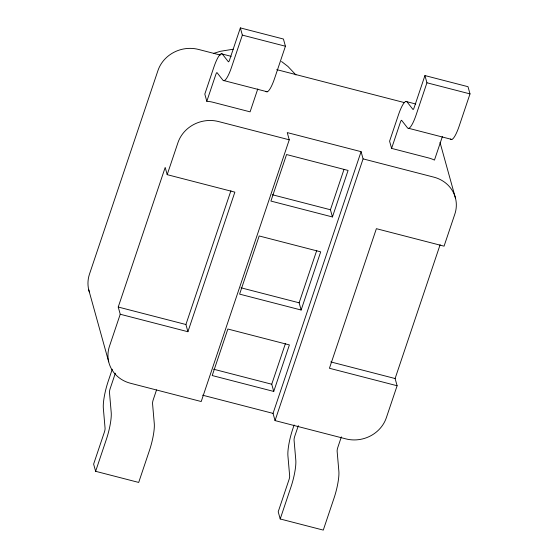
<?xml version="1.0" encoding="UTF-8"?>
<svg xmlns="http://www.w3.org/2000/svg" width="558" height="558" viewBox="0 0 558 558"><rect width="100%" height="100%" fill="white"/><g stroke="black" fill="none" stroke-linecap="round" stroke-linejoin="round"><path stroke-width="0.84" d="M118.233 307.033L165.189 167.449L167.191 174.661L234.869 192.14L187.913 331.724L120.235 314.245L118.233 307.033L185.919 324.512L187.913 331.724M120.235 314.245L109.473 346.232A32.455 29.958 -15.5 0 0 130.46 383.255L201.215 401.53L289.253 139.807L287.251 132.595L361.082 151.664L363.084 158.877L275.045 420.593L345.8 438.867A32.455 29.958 -15.5 0 0 386.345 417.733L397.108 385.745L395.106 378.533L440.116 244.732M167.191 174.661L177.946 142.674A32.455 29.958 -15.5 0 1 218.492 121.539L289.253 139.807M112.263 369.236L108.168 381.4A22.718 4.624 -75.5 0 0 103.342 408.282L105.078 428.272A3.243 0.663 -75.5 0 1 104.388 432.108L93.625 464.103L95.627 471.308L138.698 482.433L149.453 450.445A22.718 4.624 -75.5 0 0 154.28 423.564L152.55 403.574A3.243 0.663 -75.5 0 1 153.241 399.73L156.54 389.916M115.353 373.204L110.17 388.612A3.243 0.663 -75.5 0 0 109.48 392.448L111.209 412.439A22.718 4.624 -75.5 0 1 106.383 439.32L95.627 471.308M257.782 88.938L250.082 111.844L213.163 102.309A32.455 29.958 -15.5 0 0 206.809 101.305L215.813 74.549A3.243 0.663 -75.5 0 1 217.048 72.673L222.956 80.24A22.718 4.624 -75.5 0 0 231.591 67.1L242.353 35.112L240.352 27.9L283.422 39.025L285.424 46.23L274.662 78.218A22.718 4.624 -75.5 0 1 266.026 91.359M240.352 27.9L229.596 59.887A3.243 0.663 -75.5 0 1 228.361 61.764L222.454 54.196A22.718 4.624 -75.5 0 0 213.812 67.337L204.814 94.093L206.809 101.305M185.919 324.512L230.921 190.71M273.741 391.437L289.393 344.914L227.866 329.025L212.214 375.548L273.741 391.437L271.739 384.232L285.473 343.414M301.132 310.018L320.697 251.853L259.17 235.964L239.605 294.129L301.132 310.018L299.13 302.806L316.763 250.382M332.435 216.957L348.08 170.434L286.554 154.545L270.909 201.068L332.435 216.957L330.434 209.752L343.888 169.751M275.045 420.593L273.043 413.387L361.082 151.664M294.129 424.98L292.748 429.067A22.718 4.624 -75.5 0 0 287.928 455.949L289.658 475.939A3.243 0.663 -75.5 0 1 288.967 479.782L278.205 511.77L280.207 518.975L323.277 530.1L334.04 498.113A22.718 4.624 -75.5 0 0 338.859 471.231L337.13 451.241A3.243 0.663 -75.5 0 1 337.82 447.397L341.363 436.858M298.328 425.642L294.75 436.279A3.243 0.663 -75.5 0 0 294.059 440.116L295.796 460.106A22.718 4.624 -75.5 0 1 290.969 486.988L280.207 518.975M442.375 136.577L434.459 160.097A32.455 29.958 -15.5 0 0 428.509 157.921L391.59 148.386L400.393 122.216A3.243 0.663 -75.5 0 1 401.627 120.34L407.535 127.908A22.718 4.624 -75.5 0 0 416.177 114.767L426.933 82.779L424.938 75.567L468.002 86.692L470.003 93.897L459.248 125.892A22.718 4.624 -75.5 0 1 450.606 139.026M424.938 75.567L414.175 107.554A3.243 0.663 -75.5 0 1 412.941 109.431L407.033 101.863A22.718 4.624 -75.5 0 0 398.398 115.004L389.589 141.174L391.59 148.386M213.784 53.331L220.403 51.294L233.202 49.223M242.353 35.112L285.424 46.23M426.933 82.779L470.003 93.897M221.24 53.777L231.179 56.344M405.819 101.444L415.759 104.011M220.368 55.075L198.495 49.432A32.455 29.958 -15.5 0 0 157.949 70.566L89.482 274.124A32.455 29.958 -15.5 0 0 89.426 292.232M276.726 69.631L404.592 102.651M224.17 80.659L267.24 91.784M408.749 128.326L451.82 139.451M363.084 158.877L433.838 177.151A32.455 29.958 -15.5 0 1 454.819 214.174L444.063 246.162L376.378 228.682L329.429 368.266L397.108 385.745M272.276 194.728L330.434 209.752M240.972 287.788L299.13 302.806M330.768 361.919L395.106 378.533M213.588 369.208L271.739 384.232M202.568 395.183L273.043 413.387M281.532 61.499L287.942 66.451L295.984 74.974M440.011 142.395L455.593 198.571M88.708 289.728L108.705 361.835"/></g></svg>
